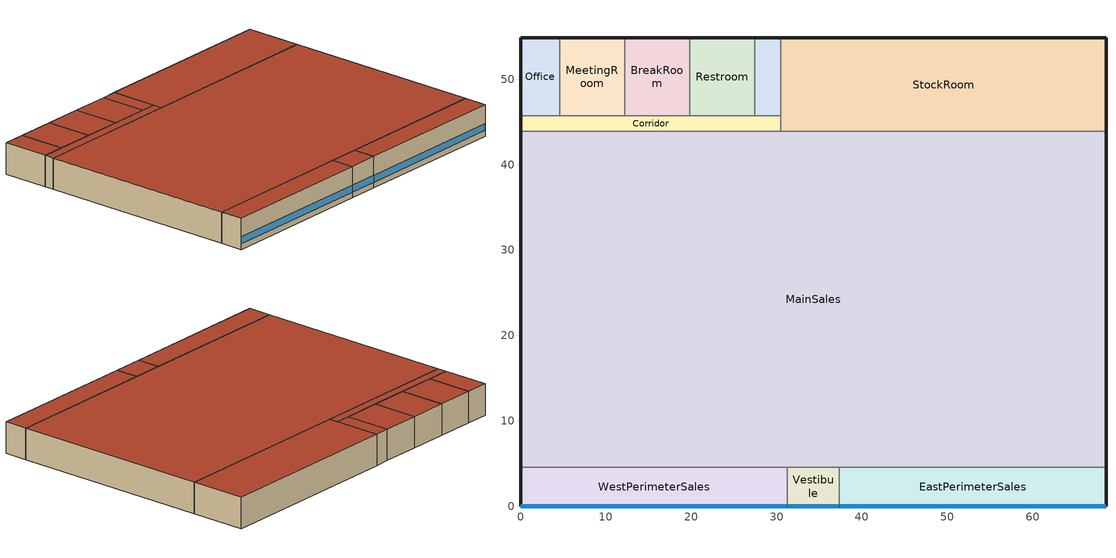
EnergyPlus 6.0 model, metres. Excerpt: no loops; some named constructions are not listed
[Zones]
Office
 floor ground (Unheated - 8in Slab with Carpet_NR_Ext-slab): 4.57,54.86 4.57,45.72 0,45.72 0,54.86 z0
 wall outside (Steel-Framed_R-13 + R-7.5 ci_Ext-wall): 4.57,54.86 0,54.86 0,45.72 z0:6.1
 wall to MeetingRoom (Standard_Int-Wall): 4.57,45.72 4.57,54.86 z0:6.1
 wall to Corridor (Standard_Int-Wall): 0,45.72 4.57,45.72 z0:6.1
 roof outside (IEAD_R-25 ci_Roof): 4.57,45.72 4.57,54.86 0,54.86 0,45.72 z6.1
BreakRoom
 floor ground (Unheated - 8in Slab with Carpet_NR_Ext-slab): 19.81,54.86 19.81,45.72 12.19,45.72 12.19,54.86 z0
 wall outside (Steel-Framed_R-13 + R-7.5 ci_Ext-wall): 19.81,54.86 12.19,54.86 z0:6.1
 wall to MeetingRoom (Standard_Int-Wall): 12.19,54.86 12.19,45.72 z0:6.1
 wall to Restroom (Standard_Int-Wall): 19.81,45.72 19.81,54.86 z0:6.1
 wall to Corridor (Standard_Int-Wall): 12.19,45.72 19.81,45.72 z0:6.1
 roof outside (IEAD_R-25 ci_Roof): 19.81,45.72 19.81,54.86 12.19,54.86 12.19,45.72 z6.1
WestPerimeterSales
 floor ground (Unheated - 8in Slab with Carpet_NR_Ext-slab): 31.24,4.57 31.24,0 0,0 0,4.57 z0
 wall outside (Steel-Framed_R-13 + R-7.5 ci_Ext-wall): 0,4.57 0,0 31.24,0 z0:6.1
 wall to Vestibule (Standard_Int-Wall): 31.24,0 31.24,4.57 z0:6.1
 wall to MainSales (AIR-WALL): 31.24,4.57 0,4.57 z0:6.1
 window (Retail_AEDG_window_3_UValue_3.408_SHGC_0.25_VT_0.32): 0.05,0 31.19,0 z1.1:2.45
 roof outside (IEAD_R-25 ci_Roof): 31.24,0 31.24,4.57 0,4.57 0,0 z6.1
Corridor
 floor ground (Unheated - 8in Slab with Carpet_NR_Ext-slab): 30.48,45.72 30.48,43.89 0,43.89 0,45.72 z0
 wall outside (Steel-Framed_R-13 + R-7.5 ci_Ext-wall): 0,45.72 0,43.89 z0:6.1
 wall to MainSales (Standard_Int-Wall): 0,43.89 30.48,43.89 z0:6.1
 wall to Restroom (Standard_Int-Wall): 27.43,45.72 19.81,45.72 z0:6.1
 wall to MeetingRoom (Standard_Int-Wall): 12.19,45.72 4.57,45.72 z0:6.1
 wall to MechanicalRoom (Standard_Int-Wall): 30.48,45.72 27.43,45.72 z0:6.1
 wall to StockRoom (Standard_Int-Wall): 30.48,43.89 30.48,45.72 z0:6.1
 roof outside (IEAD_R-25 ci_Roof): 30.48,43.89 30.48,45.72 0,45.72 0,43.89 z6.1
EastPerimeterSales
 floor ground (Unheated - 8in Slab with Carpet_NR_Ext-slab): 68.58,4.57 68.58,0 37.34,0 37.34,4.57 z0
 wall outside (Steel-Framed_R-13 + R-7.5 ci_Ext-wall): 37.34,0 68.58,0 68.58,4.57 z0:6.1
 wall to Vestibule (Standard_Int-Wall): 37.34,4.57 37.34,0 z0:6.1
 wall to MainSales (AIR-WALL): 68.58,4.57 37.34,4.57 z0:6.1
 window (Retail_AEDG_window_3_UValue_3.408_SHGC_0.25_VT_0.32): 37.39,0 68.53,0 z1.1:2.45
 roof outside (IEAD_R-25 ci_Roof): 68.58,0 68.58,4.57 37.34,4.57 37.34,0 z6.1
Vestibule
 floor ground (Unheated - 8in Slab with Carpet_NR_Ext-slab): 37.34,4.57 37.34,0 31.24,0 31.24,4.57 z0
 wall outside (Steel-Framed_R-13 + R-7.5 ci_Ext-wall): 31.24,0 37.34,0 z0:6.1
 wall to MainSales (Standard_Int-Wall): 37.34,4.57 31.24,4.57 z0:6.1
 window (Retail_AEDG_window_3_UValue_3.408_SHGC_0.25_VT_0.32): 31.29,0 37.29,0 z1.1:2.45
 roof outside (IEAD_R-25 ci_Roof): 37.34,0 37.34,4.57 31.24,4.57 31.24,0 z6.1
StockRoom
 floor ground (Unheated - 8in Slab with Carpet_NR_Ext-slab): 68.58,54.86 68.58,43.89 30.48,43.89 30.48,54.86 z0
 wall outside (Steel-Framed_R-13 + R-7.5 ci_Ext-wall): 68.58,43.89 68.58,54.86 30.48,54.86 z0:6.1
 wall to MainSales (Standard_Int-Wall): 30.48,43.89 68.58,43.89 z0:6.1
 wall to MechanicalRoom (Standard_Int-Wall): 30.48,54.86 30.48,45.72 z0:6.1
 roof outside (IEAD_R-25 ci_Roof): 68.58,43.89 68.58,54.86 30.48,54.86 30.48,43.89 z6.1
MainSales
 floor ground (Unheated - 8in Slab with Carpet_NR_Ext-slab): 68.58,43.89 68.58,4.57 0,4.57 0,43.89 z0
 wall outside (Steel-Framed_R-13 + R-7.5 ci_Ext-wall): 68.58,4.57 68.58,43.89 / 0,43.89 0,4.57 z0:6.1
 roof outside (IEAD_R-25 ci_Roof): 68.58,4.57 68.58,43.89 0,43.89 0,4.57 z6.1
MeetingRoom
 floor ground (Unheated - 8in Slab with Carpet_NR_Ext-slab): 12.19,54.86 12.19,45.72 4.57,45.72 4.57,54.86 z0
 wall outside (Steel-Framed_R-13 + R-7.5 ci_Ext-wall): 12.19,54.86 4.57,54.86 z0:6.1
 roof outside (IEAD_R-25 ci_Roof): 12.19,45.72 12.19,54.86 4.57,54.86 4.57,45.72 z6.1
Restroom
 floor ground (Unheated - 8in Slab with Carpet_NR_Ext-slab): 27.43,54.86 27.43,45.72 19.81,45.72 19.81,54.86 z0
 wall outside (Steel-Framed_R-13 + R-7.5 ci_Ext-wall): 27.43,54.86 19.81,54.86 z0:6.1
 wall to MechanicalRoom (Standard_Int-Wall): 27.43,45.72 27.43,54.86 z0:6.1
 roof outside (IEAD_R-25 ci_Roof): 27.43,45.72 27.43,54.86 19.81,54.86 19.81,45.72 z6.1
MechanicalRoom
 floor ground (Unheated - 8in Slab with Carpet_NR_Ext-slab): 30.48,54.86 30.48,45.72 27.43,45.72 27.43,54.86 z0
 wall outside (Steel-Framed_R-13 + R-7.5 ci_Ext-wall): 30.48,54.86 27.43,54.86 z0:6.1
 roof outside (IEAD_R-25 ci_Roof): 30.48,45.72 30.48,54.86 27.43,54.86 27.43,45.72 z6.1
[WindowMaterial:Glazing]
Theoretical Glass [245]: Optical Data Type=SpectralAverage; Thickness=0.003; Solar Transmittance at Normal Incidence=0.2331; Front Side Solar Reflectance at Normal Incidence=0.7169; Back Side Solar Reflectance at Normal Incidence=0.7169; Visible Transmittance at Normal Incidence=0.321; Front Side Visible Reflectance at Normal Incidence=0.629; Back Side Visible Reflectance at Normal Incidence=0.629; Infrared Transmittance at Normal Incidence=0; Front Side Infrared Hemispherical Emissivity=0.9; Back Side Infrared Hemispherical Emissivity=0.9; Conductivity=0.0231; Dirt Correction Factor for Solar and Visible Transmittance=1; Solar Diffusing=No
[Material]
Name | Roughness | Thickness | Conductivity | Density | Specific Heat | Thermal Absorptance | Solar Absorptance | Visible Absorptance | Thickness {m} | Conductivity {W/m-K} | Density {kg/m3} | Specific Heat {J/kg-K}
MAT-CC05 8 HW CONCRETE | Rough | 0.2032 | 1.311 | 2240 | 836.8 | 0.9 | 0.7 | 0.7
Floor Insulation [2] | MediumRough | 0.0636 | 0.045 | 265 | 836.8 | 0.9 | 0.7 | 0.7
METAL Door Medium 18Ga_1; METAL Door Medium 18Ga_2 | Smooth | 0.0013 | 45.3149 | 7833.03 | 502.08 | 0.8 | 0.5 | 0.5
Std AC02 | MediumSmooth |  |  |  |  | 0.9 | 0.7 | 0.2 | 0.0127 | 0.057 | 288 | 1339
Std MAT-CC05 4  MW CONCRETE | Rough |  |  |  |  | 0.9 | 0.7 | 0.2 | 0.1 | 0.858 | 1968 | 836.8
Std PW05 | MediumSmooth |  |  |  |  | 0.9 | 0.78 | 0.78 | 0.0191 | 0.115 | 545 | 1213
Std Steel_Brown_Regular | Smooth |  |  |  |  | 0.9 | 0.92 | 0.92 | 0.0015 | 44.9696 | 7689 | 418
[Material:NoMass]
Name | Roughness | Thermal Resistance {(m2-K)/W} | Thermal Absorptance | Solar Absorptance | Visible Absorptance | Thermal Resistance {m2-K/W}
CP02 CARPET PAD | VeryRough | 0.2165 | 0.9 | 0.7 | 0.8
AIR | Smooth | 0.2515 | 0.8 | 0.5 | 0.5
AIR [1] | Smooth | 0.1214 | 0.8 | 0.5 | 0.5
Std CP02 CARPET PAD | VeryRough |  | 0.9 | 0.7 | 0.8 | 0.21648
Std Opaque Door panel_con; Std Opaque Door panel_semi | MediumRough |  | 0.9 | 0.7 | 0.7 | 0.12327
Std Overhead Door Panel | MediumRough |  | 0.9 | 0.7 | 0.7 | 0.255345
[Construction]
INT-FLOOR-UNDERSIDE: Std CP02 CARPET PAD, Std MAT-CC05 4  MW CONCRETE
INT-FLOOR-SLAB: Std MAT-CC05 4  MW CONCRETE
DropCeiling: Std AC02
Sloped_Metal_Roof: Std Steel_Brown_Regular, Std PW05
Gable_Wall: Std PW05
Std Swinging Door_con: Std Opaque Door panel_con
Std Swinging Door_semi: Std Opaque Door panel_semi
Std Overhead Door: Std Overhead Door Panel
Retail_AEDG_window_3_UValue_3.408_SHGC_0.25_VT_0.32_east; Retail_AEDG_window_3_UValue_3.408_SHGC_0.25_VT_0.32_north; Retail_AEDG_window_3_UValue_3.408_SHGC_0.25_VT_0.32_west: Theoretical Glass [245]
Mass_R-8.3 ci_ExposedFloor: Floor Insulation [2], MAT-CC05 8 HW CONCRETE, CP02 CARPET PAD
Swinging_NR_door: METAL Door Medium 18Ga_1, AIR, METAL Door Medium 18Ga_2
Non-Swinging_NR_door: METAL Door Medium 18Ga_1, AIR [1], METAL Door Medium 18Ga_2
[EnergyManagementSystem:Program]
VAV_MCR_OA_Indirect_Evap_CoolerControl: SET SystemMixedTemp = VAV_MCR_OA_Indirect_Evap_CoolerSystemMixedTemp; SET SystemMixedHR = VAV_MCR_OA_Indirect_Evap_CoolerSystemMixedHR; SET IDECSupplyEnth = VAV_MCR_OA_Indirect_Evap_CoolerIDECSupplyEnth; SET SystemReturnEnth = VAV_MCR_OA_Indirect_Evap_CoolerSystemReturnEnth; SET SystemMixedSP = VAV_MCR_OA_Indirect_Evap_CoolerSystemMixedSP; SET SystemMixedSPEnth = @HFnTdbW SystemMixedSP SystemMixedHR; SET OAMinFlow = VAV_MCR_OA_Indirect_Evap_CoolerOAMinFlow; SET IDECSupplyTemp = VAV_MCR_OA_Indirect_Evap_CoolerIDECSupplyTemp; SET SystemReturnTemp = VAV_MCR_OA_Indirect_Evap_CoolerSystemReturnTemp; SET SystemSupplyFlow = VAV_MCR_OA_Indirect_Evap_CoolerSystemSupplyFlow; SET OAFlowActuator = OAMinFlow; SET tosetpoint = IDECSupplyTemp - SystemMixedSP; IF (tosetpoint <= 0.0) && (SystemMixedSP < SystemReturnTemp); SET numerator = SystemMixedSPEnth - SystemReturnEnth; SET denominator = IDECSupplyEnth - SystemReturnEnth; SET abs_denominator = @Abs denominator; IF (abs_denominator < 0.000001); SET OAFlowActuator = SystemSupplyFlow; ELSE; SET OAFlowActuator = SystemSupplyFlow * numerator / denominator; ENDIF; IF (OAFlowActuator > SystemSupplyFlow); SET OAFlowActuator = SystemSupplyFlow; ENDIF; IF (OAFlowActuator < OAMinFlow); SET OAFlowActuator = OAMinFlow; ENDIF; ENDIF; IF (IDECSupplyTemp < SystemReturnTemp) && (SystemReturnTemp < SystemMixedSP); SET OAFlowActuator = OAMinFlow; ENDIF; IF (SystemReturnTemp < IDECSupplyTemp) && (IDECSupplyTemp < SystemMixedSP); SET OAFlowActuator = SystemSupplyFlow; ENDIF; IF (SystemMixedSP < IDECSupplyTemp) && (IDECSupplyTemp < SystemReturnTemp); SET OAFlowActuator = SystemSupplyFlow; ENDIF; IF (SystemMixedSP < SystemReturnTemp) && (SystemReturnTemp < IDECSupplyTemp); SET OAFlowActuator = OAMinFlow; ENDIF; SET VAV_MCR_OA_Indirect_Evap_CoolerOAFlowActuator = OAFlowActuator
VAV_MCR_ERV_IDEC_Control: SET VAV_MCR_ERV_SP = VAV_MCR_Cold_Season * 253; SET VAV_MCR_IDEC_SP = VAV_MCR_Warm_Season * 295; SET VAV_MCR_FanSP_Act = VAV_MCR_FanSP + VAV_MCR_ERV_SP; SET VAV_MCR_FanSP_Act = VAV_MCR_FanSP_Act + VAV_MCR_IDEC_SP
VAV_MCR_Initialize_Globals: SET VAV_MCR_SAT_Value = VAV_MCR_SAT
VAV_MCR_SAT_Reset: IF VAV_MCR_Heat_Load > 0; SET VAV_MCR_Fan_Sch_Act = 0; SET MechanicalRoom_PTAC_Fan_Sch_Act = 1; ELSE; SET VAV_MCR_Fan_Sch_Act = 1; SET MechanicalRoom_PTAC_Fan_Sch_Act = 0; IF (VAV_MCR_OA_Tdb > VAV_MCR_SAT_Value); IF VAV_MCR_OA_Enth < VAV_MCR_RA_Enth; SET VAV_MCR_SAT_Sch_Act = VAV_MCR_SAT_Econ; SET VAV_MCR_SAT_Value = VAV_MCR_SAT_Econ; ENDIF; ELSE; SET VAV_MCR_SAT_Sch_Act = VAV_MCR_SAT_Value; ENDIF; IF (@TrendSum VAV_MCR_FanFractionLog 3)<3*(VAV_MCR_MinFlowFraction + 0.01); SET VAV_MCR_SAT_Sch_Act = VAV_MCR_SAT + 2.78; SET VAV_MCR_SAT_Value = VAV_MCR_SAT + 2.78; ELSE; SET VAV_MCR_SAT_Sch_Act = VAV_MCR_SAT_Value; ENDIF; IF MechanicalRoom_Tdb > (VAV_MCR_ClgSetP - 1.0); SET VAV_MCR_SAT_Sch_Act = VAV_MCR_SAT; SET VAV_MCR_SAT_Value = VAV_MCR_SAT; ELSE; SET VAV_MCR_SAT_Sch_Act = VAV_MCR_SAT_Value; ENDIF; ENDIF; SET VAV_MCR_W = @WFnTdbRhPb 23.89 0.6 VAV_MCR_Pb; SET VAV_MCR_Tdp = @TdpFnWPb VAV_MCR_W VAV_MCR_Pb; SET MechanicalRoom_W = @WFnTdbRhPb MechanicalRoom_Tdb MechanicalRoom_RH/100 VAV_MCR_Pb; SET MechanicalRoom_Tdp = @TdpFnWPb MechanicalRoom_W VAV_MCR_Pb; IF MechanicalRoom_Tdp > VAV_MCR_Tdp; SET VAV_MCR_SAT_Sch_Act = VAV_MCR_SAT; SET VAV_MCR_SAT_Value = VAV_MCR_SAT; ELSE; SET VAV_MCR_SAT_Sch_Act = VAV_MCR_SAT_Value; ENDIF
[UtilityCost:Tariff]
Name | Output Meter | Conversion Factor Choice | Time of Use Period Schedule | Season Schedule | Demand Window Length | Monthly Charge or Variable | Group
NevadaPower_LGS-3_LargeGeneral | ElectricityNet:Facility | kWh | NevadaPowTOUSched | NevadaPowSeasonsSched | HalfHour | 184 | Comm Elect
NevadaPower_LGS-2_LargeGeneral | ElectricityNet:Facility | kWh | NevadaPowTOUSched | NevadaPowSeasonsSched | HalfHour | 179 | Comm Elect
NevadaPower_LGS-1_LargeGeneral | ElectricityNet:Facility | kWh |  |  | HalfHour | 15.7 | Comm Elect
NevadaPower_GS_GeneralService | ElectricityNet:Facility | kWh |  |  | HalfHour | 11 | Comm Elect
NV_EIAMonthlyRateGas | Gas:Facility | MCF |  |  |  | 0 | Comm Gas
[UtilityCost:Charge:Simple]
Name | Charge Variable | Tariff | Source Variable | Season | Category Variable | Cost per Unit Value or Variable
 | SummerPeakEnergyCharge | NevadaPower_LGS-3_LargeGeneral | PeakEnergy | Summer | EnergyCharges | 0.0858
 | SummerOffPeakEnergyCharge | NevadaPower_LGS-3_LargeGeneral | OffPeakEnergy | Summer | EnergyCharges | 0.0484
 | SummerShoulderEnergyCharge | NevadaPower_LGS-3_LargeGeneral | ShoulderEnergy | Summer | EnergyCharges | 0.0706
 | WinterEnergyCharge | NevadaPower_LGS-3_LargeGeneral | totalEnergy | Winter | EnergyCharges | 0.04925
 | DeferredAccountingEnergyCharge | NevadaPower_LGS-3_LargeGeneral | totalEnergy | Annual | EnergyCharges | 0.0128
 | FacilitiesDemandCharge | NevadaPower_LGS-3_LargeGeneral | totalDemand | Annual | DemandCharges | 2.94
 | WinterDemandCharge | NevadaPower_LGS-3_LargeGeneral | totalDemand | Winter | DemandCharges | 0.5
 | SummerOnPeakDemandCharge | NevadaPower_LGS-3_LargeGeneral | PeakDemand | Summer | DemandCharges | 8.36
 | SummerShoulderDemandCharge | NevadaPower_LGS-3_LargeGeneral | ShoulderDemand | Summer | DemandCharges | 0.43
 | TaxofSixPtfivePercent | NevadaPower_LGS-3_LargeGeneral | SubTotal | Annual | Taxes | 0.065
 | SummerPeakEnergyCharge | NevadaPower_LGS-2_LargeGeneral | PeakEnergy | Summer | EnergyCharges | 0.0889
 | SummerOffPeakEnergyCharge | NevadaPower_LGS-2_LargeGeneral | OffPeakEnergy | Summer | EnergyCharges | 0.0502
 | SummerShoulderEnergyCharge | NevadaPower_LGS-2_LargeGeneral | ShoulderEnergy | Summer | EnergyCharges | 0.0725
 | WinterEnergyCharge | NevadaPower_LGS-2_LargeGeneral | totalEnergy | Winter | EnergyCharges | 0.0509
 | DeferredAccountingEnergyCharge | NevadaPower_LGS-2_LargeGeneral | totalEnergy | Annual | EnergyCharges | 0.0128
 | FacilitiesDemandCharge | NevadaPower_LGS-2_LargeGeneral | totalDemand | Annual | DemandCharges | 2.74
 | WinterDemandCharge | NevadaPower_LGS-2_LargeGeneral | totalDemand | Winter | DemandCharges | 0.25
 | SummerOnPeakDemandCharge | NevadaPower_LGS-2_LargeGeneral | PeakDemand | Summer | DemandCharges | 7.16
 | SummerShoulderDemandCharge | NevadaPower_LGS-2_LargeGeneral | ShoulderDemand | Summer | DemandCharges | 0.39
 | TaxofSixPtfivePercent | NevadaPower_LGS-2_LargeGeneral | SubTotal | Annual | Taxes | 0.065
 | AnnualElectConsumpCharge | NevadaPower_LGS-1_LargeGeneral | totalEnergy | Annual | EnergyCharges | 0.0646
 | AnnualDefferredAccountingCharge | NevadaPower_LGS-1_LargeGeneral | totalEnergy | Annual | EnergyCharges | 0.0128
 | AnnualFacilitiesDemandCharge | NevadaPower_LGS-1_LargeGeneral | totalDemand | Annual | DemandCharges | 3.77
 | AnnualDemandCharge | NevadaPower_LGS-1_LargeGeneral | totalDemand | Annual | DemandCharges | 1.1
 | TaxofSixPtfivePercent | NevadaPower_LGS-1_LargeGeneral | SubTotal | Annual | Taxes | 0.065
 | AnnualElectConsumpCharge | NevadaPower_GS_GeneralService | totalEnergy | Annual | EnergyCharges | 0.0783
 | AnnualDefferredAccountingCharge | NevadaPower_GS_GeneralService | totalEnergy | Annual | EnergyCharges | 0.0128
 | TaxofSixPtfivePercent | NevadaPower_GS_GeneralService | SubTotal | Annual | Taxes | 0.065
 | MonthlyRateGasCharge | NV_EIAMonthlyRateGas | totalEnergy | Annual | EnergyCharges | NV_MonthlyGasRates
 | TaxofSixPtfivePercent | NV_EIAMonthlyRateGas | SubTotal | Annual | Taxes | 0.065
[UtilityCost:Qualify] Season=Annual; Threshold Test=Count
Name | Tariff | Variable | Qualify Type | Threshold Value or Variable | Number of Months
MinDemand1000kw | NevadaPower_LGS-3_LargeGeneral | TotalDemand | Minimum | 1000 | 12
MinEnergy3500kwh | NevadaPower_LGS-3_LargeGeneral | TotalEnergy | Minimum | 3500 | 12
MinDemand300kw | NevadaPower_LGS-2_LargeGeneral | TotalDemand | Minimum | 300 | 12
MinEnergy3500kwh | NevadaPower_LGS-2_LargeGeneral | TotalEnergy | Minimum | 3500 | 12
MaxDemand1000kw | NevadaPower_LGS-2_LargeGeneral | TotalDemand | Maximum | 1000 | 1
MaxDemand300kw | NevadaPower_LGS-1_LargeGeneral | TotalDemand | Maximum | 300 | 1
MinEnergy3500kwh | NevadaPower_LGS-1_LargeGeneral | TotalEnergy | Minimum | 3500 | 12
MaxDemand300kw | NevadaPower_GS_GeneralService | TotalDemand | Maximum | 300 | 1
MaxEnergy3500kwh | NevadaPower_GS_GeneralService | TotalEnergy | Maximum | 3500 | 1
[UtilityCost:Variable]
NV_MonthlyGasRates: Tariff=NV_EIAMonthlyRateGas; Variable Type=Currency; January Value=7.51; February Value=7.65; March Value=7.82; April Value=7.88; May Value=7.78; June Value=8.22; July Value=8.87; August Value=9.26; September Value=9.02; October Value=9.31; November Value=7.45; December Value=7.24
[Schedule:Compact]
NevadaPowSeasonsSched: Through: 5/31, For: AllDays, Until: 24:00, 1, Through: 9/30, For: AllDays, Until: 24:00, 3, Through: 12/31, For: AllDays, Until: 24:00, 1
NevadaPowTOUSched: Through: 12/31, For: AllDays, Until: 10:00, 3, Until: 13:00, 2, Until: 19:00, 1, Until: 22:00, 2, Until: 24:00, 3
VAV_SAT_Schedule; VAV_O_SAT_Sch; VAV_BR_SAT_Sch; VAV_C_SAT_Sch; VAV_SR_SAT_Sch; VAV_MtR_SAT_Sch; VAV_R_SAT_Sch; VAV_McR_SAT_Sch; VAV_MS_SAT_Sch; VAV_EPS_SAT_Sch; VAV_WPS_SAT_Sch; VAV_V_SAT_Sch: Temperature, Through: 12/31, For: AllDays, Until: 24:00, 11.11
VAV_Econ_SAT_Schedule: Temperature, Through:12/31, For:AllDays, Until:24:00, 14.44
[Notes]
Start SimMetaData
WeatherFileName=USA_NV_Las.Vegas_TMY2.epw
RoofConstruction=Insulation Entirely Above Deck
ExtWallConstruction=Steel-Framed
End SimMetaData
Number of Zones: 11
US National Holidays
